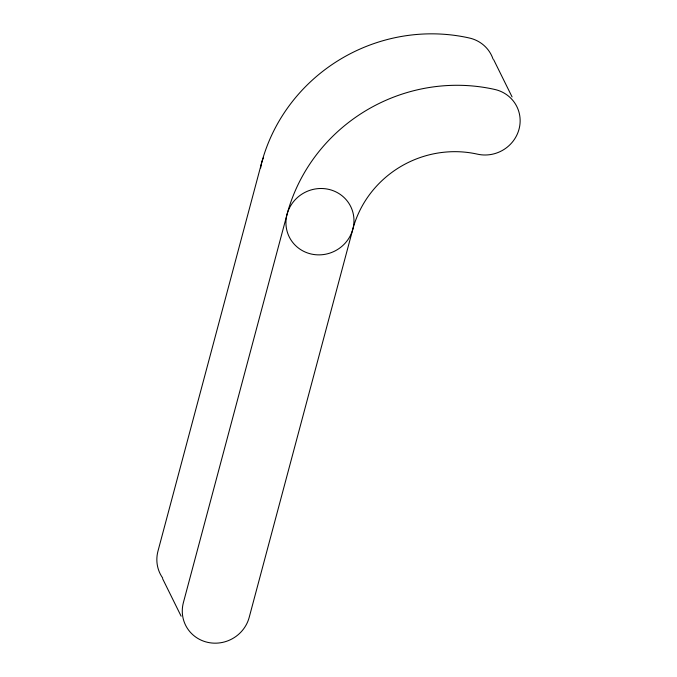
<?xml version="1.0" encoding="UTF-8"?>
<svg xmlns="http://www.w3.org/2000/svg" width="677" height="677" viewBox="0 0 677 677"><rect width="100%" height="100%" fill="white"/><g stroke="black" fill="none" stroke-linecap="round" stroke-linejoin="round"><path stroke-width="1.02" d="M493.651 59.652L512.066 96.904M162.641 578.776L181.131 616.188M260.687 167.964A34.282 32.919 -26.3 0 1 261.339 164.012L262.498 159.713A171.408 164.604 -26.3 0 1 468.052 37.717L470.938 38.403A34.282 32.919 -26.3 0 1 493.051 59.085M263.539 157.521A34.282 32.919 -26.3 0 0 261.627 162.844L157.961 551.154A34.282 32.919 -26.3 0 0 162.692 578.023M286.98 214.558L286.76 215.464A34.282 32.919 -26.3 0 0 329.716 253.156A34.282 32.919 -26.3 0 0 343.594 197.083A34.282 32.919 -26.3 0 0 287.056 214.287L183.391 602.598A34.282 32.919 -26.3 0 0 207.653 642.346A34.282 32.919 -26.3 0 0 249.195 617.382L352.861 229.071A102.845 98.766 -26.3 0 1 477.488 154.17A34.282 32.919 -26.3 0 0 518.81 129.984A34.282 32.919 -26.3 0 0 496.359 89.846L493.482 89.169A171.408 164.604 -26.3 0 0 287.92 211.165L286.98 214.558"/></g></svg>
